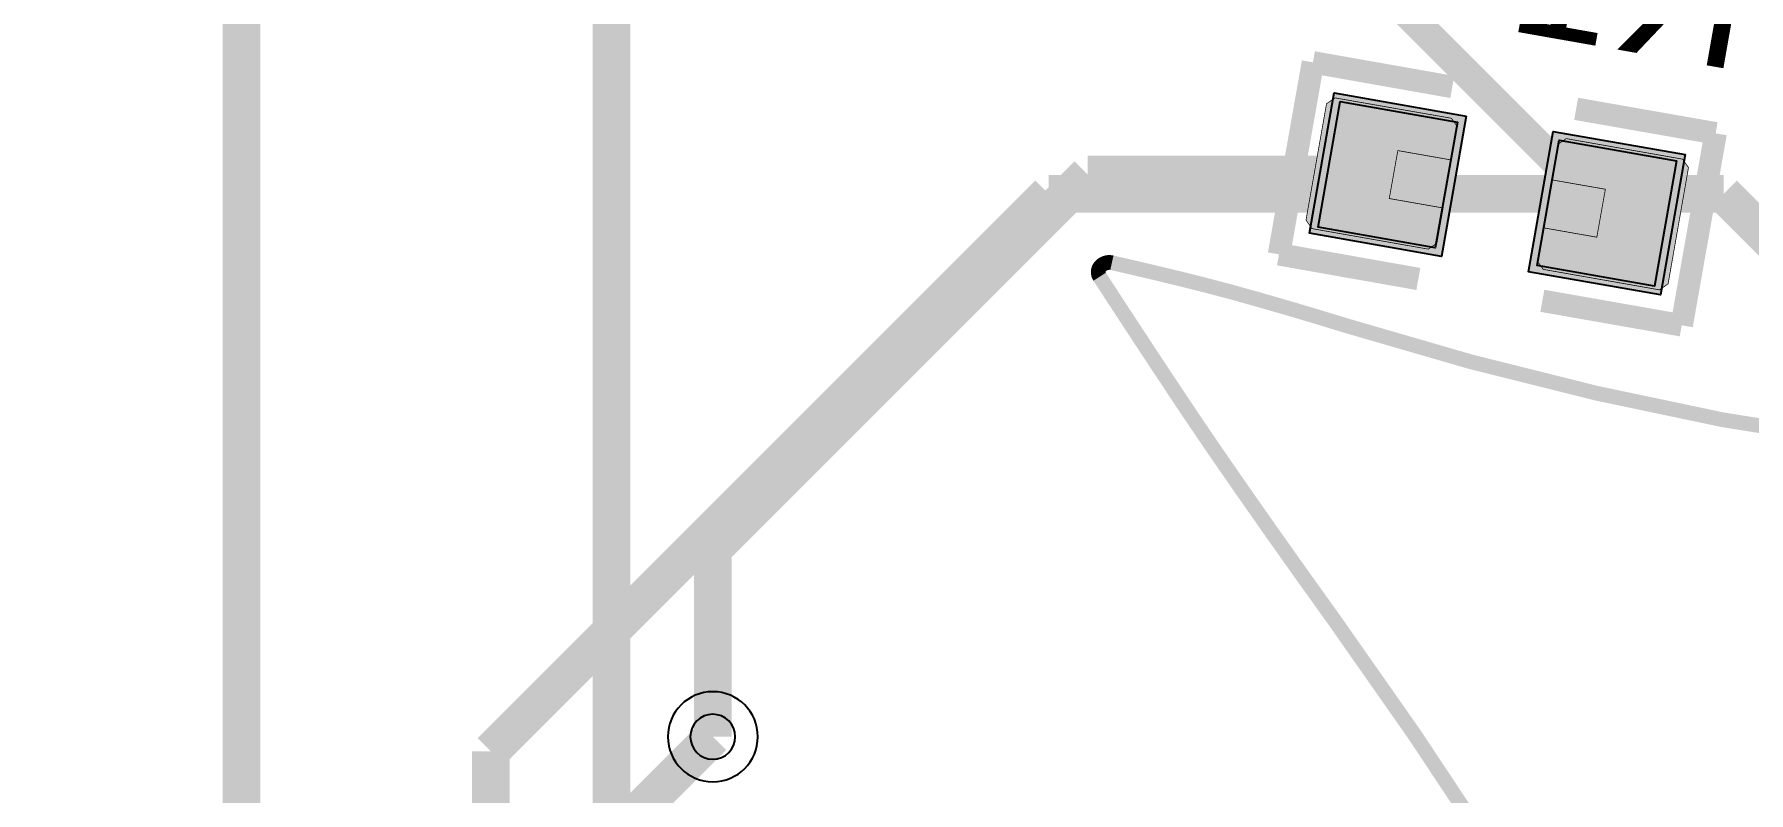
# Model space of a CAD drawing. Header units: millimetres. Extents: x -109 to -2, y -122 to 7.
# Drawn here: x -49.53 to -37.92, y -103.63 to -98.49 of the extents above; entities that cross this region are included whole.
import ezdxf
from ezdxf.enums import TextEntityAlignment as Align

# ---------------------------------------------------------------- set-up
doc = ezdxf.new("R2010")
doc.units = ezdxf.units.MM
doc.header["$MEASUREMENT"] = 0
for name, color, linetype, true_color in [('Board-Outline-Layer', 7, 'Continuous', 0xff00ff), ('Bottom-Layer', 7, 'Continuous', 0x0000ff), ('Bottom-Paste-Mask-Layer', 7, 'Continuous', 0x800000), ('Bottom-Silkscreen-Layer', 7, 'Continuous', 0x66cc33), ('Bottom-Solder-Mask-Layer', 7, 'Continuous', 0xaa00ff), ('Hole-Layer', 7, 'Continuous', 0x222222), ('Multi-Layer', 7, 'Continuous', 0xc0c0c0), ('Top-Layer', 7, 'Continuous', 0xff0000)]:
    doc.layers.add(name, color=color, linetype=linetype, true_color=true_color)
doc.styles.get("Standard").update_dxf_attribs({"font": 'arial.ttf'})

msp = doc.modelspace()

# ---------------------------------------------------------------- hatches: boundary and pattern name
at = {"layer": 'Bottom-Layer'}
for points in [[(-39.894, -99.082), (-40.044, -99.933), (-40.838, -99.793), (-40.688, -98.942)], [(-38.41, -99.344), (-38.56, -100.194), (-39.354, -100.054), (-39.204, -99.204)]]:
    msp.add_hatch(color=256, dxfattribs=at).paths.add_polyline_path(points)
at = {"layer": 'Bottom-Paste-Mask-Layer'}
for points in [[(-40.723, -98.918), (-39.935, -99.056), (-39.894, -99.114), (-39.934, -99.339), (-40.298, -99.275), (-40.356, -99.6), (-39.991, -99.664), (-40.033, -99.902), (-40.091, -99.943), (-40.879, -99.804), (-40.92, -99.746), (-40.781, -98.958)], [(-40.723, -98.918), (-39.935, -99.056), (-39.894, -99.114), (-39.934, -99.339), (-40.298, -99.275), (-40.356, -99.6), (-39.991, -99.664), (-40.033, -99.902), (-40.091, -99.943), (-40.879, -99.804), (-40.92, -99.746), (-40.781, -98.958)], [(-38.525, -100.219), (-39.313, -100.08), (-39.354, -100.022), (-39.314, -99.798), (-38.95, -99.862), (-38.892, -99.537), (-39.257, -99.473), (-39.215, -99.234), (-39.157, -99.194), (-38.369, -99.333), (-38.329, -99.39), (-38.467, -100.178)], [(-38.525, -100.219), (-39.313, -100.08), (-39.354, -100.022), (-39.314, -99.798), (-38.95, -99.862), (-38.892, -99.537), (-39.257, -99.473), (-39.215, -99.234), (-39.157, -99.194), (-38.369, -99.333), (-38.329, -99.39), (-38.467, -100.178)]]:
    msp.add_hatch(color=256, dxfattribs=at).paths.add_polyline_path(points)
at = {"layer": 'Bottom-Solder-Mask-Layer'}
for points in [[(-39.835, -99.041), (-40.003, -99.992), (-40.897, -99.834), (-40.729, -98.883)], [(-38.351, -99.302), (-38.519, -100.253), (-39.413, -100.096), (-39.245, -99.145)]]:
    msp.add_hatch(color=256, dxfattribs=at).paths.add_polyline_path(points)

# ---------------------------------------------------------------- linework, layer by layer
at = {"layer": 'Board-Outline-Layer', "const_width": 0.1}
msp.add_lwpolyline([(-44.922, -111.956), (-41.903, -110.07, 0.021), (-40.497, -108.892, 0.044), (-39.112, -107.385, 0.175), (-38.736, -106.209, 0.128), (-39.145, -104.844, 0.019), (-40.733, -102.45), (-40.733, -102.45, -0.004), (-41.364, -101.559, -0.007), (-41.882, -100.795, -0.002), (-42.318, -100.13), (-42.318, -100.13, -0.354), (-42.31, -100.057, -0.258), (-42.235, -100.035, -0.004), (-41.785, -100.141, -0.01), (-41.255, -100.281, -0.006), (-40.642, -100.463, 0.028), (-38.098, -101.099), (-38.098, -101.099, 0.044), (-35.844, -101.326, 0.053)], format="xyb", dxfattribs=at)
at = {"layer": 'Bottom-Layer'}
for points, const_width in [([(-38.882, -99.699), (-53.36, -85.221)], 0.2), ([(-48.131, -92.654), (-48.131, -106.332)], 0.254), ([(-45.625, -94.261), (-45.625, -105.286)], 0.254), ([(-42.398, -99.437), (-44.938, -101.977)], 0.254), ([(-40.366, -99.437), (-42.398, -99.437)], 0.254), ([(-44.938, -101.977), (-44.938, -103.247)], 0.254)]:
    msp.add_lwpolyline(points, dxfattribs=dict(at, const_width=const_width))
for points in [[(-39.894, -99.082), (-40.044, -99.933), (-40.838, -99.793), (-40.688, -98.942)], [(-38.41, -99.344), (-38.56, -100.194), (-39.354, -100.054), (-39.204, -99.204)]]:
    msp.add_lwpolyline(points, close=True, dxfattribs=at)
at = {"layer": 'Bottom-Paste-Mask-Layer', "const_width": 0.00508}
for points in [[(-40.723, -98.918), (-39.935, -99.056), (-39.894, -99.114), (-39.934, -99.339), (-40.298, -99.275), (-40.356, -99.6), (-39.991, -99.664), (-40.033, -99.902), (-40.091, -99.943), (-40.879, -99.804), (-40.92, -99.746), (-40.781, -98.958)], [(-40.723, -98.918), (-39.935, -99.056), (-39.894, -99.114), (-39.934, -99.339), (-40.298, -99.275), (-40.356, -99.6), (-39.991, -99.664), (-40.033, -99.902), (-40.091, -99.943), (-40.879, -99.804), (-40.92, -99.746), (-40.781, -98.958)], [(-38.525, -100.219), (-39.313, -100.08), (-39.354, -100.022), (-39.314, -99.798), (-38.95, -99.862), (-38.892, -99.537), (-39.257, -99.473), (-39.215, -99.234), (-39.157, -99.194), (-38.369, -99.333), (-38.329, -99.39), (-38.467, -100.178)], [(-38.525, -100.219), (-39.313, -100.08), (-39.354, -100.022), (-39.314, -99.798), (-38.95, -99.862), (-38.892, -99.537), (-39.257, -99.473), (-39.215, -99.234), (-39.157, -99.194), (-38.369, -99.333), (-38.329, -99.39), (-38.467, -100.178)]]:
    msp.add_lwpolyline(points, close=True, dxfattribs=at)
at = {"layer": 'Bottom-Silkscreen-Layer', "const_width": 0.152}
for points in [[(-41.103, -99.978), (-40.873, -98.677)], [(-41.103, -99.978), (-40.873, -98.677)], [(-40.873, -98.677), (-39.929, -98.844)], [(-40.873, -98.677), (-39.929, -98.844)], [(-38.145, -99.158), (-39.09, -98.992)], [(-38.145, -99.158), (-39.09, -98.992)], [(-38.375, -100.459), (-38.145, -99.158)], [(-38.375, -100.459), (-38.145, -99.158)], [(-40.159, -100.145), (-41.103, -99.978)], [(-40.159, -100.145), (-41.103, -99.978)], [(-39.319, -100.293), (-38.375, -100.459)], [(-39.319, -100.293), (-38.375, -100.459)]]:
    msp.add_lwpolyline(points, dxfattribs=at)
at = {"layer": 'Bottom-Solder-Mask-Layer'}
for points in [[(-39.835, -99.041), (-40.003, -99.992), (-40.897, -99.834), (-40.729, -98.883)], [(-38.351, -99.302), (-38.519, -100.253), (-39.413, -100.096), (-39.245, -99.145)]]:
    msp.add_lwpolyline(points, close=True, dxfattribs=at)
at = {"layer": 'Hole-Layer'}
msp.add_lwpolyline([(-45.091, -103.247, 1), (-44.786, -103.247, 1)], format="xyb", close=True, dxfattribs=at)
at = {"layer": 'Multi-Layer'}
msp.add_lwpolyline([(-45.243, -103.247, 1), (-44.633, -103.247, 1)], format="xyb", close=True, dxfattribs=at)
at = {"layer": 'Top-Layer', "const_width": 0.254}
for points in [[(-42.663, -99.568), (-46.442, -103.347)], [(-38.091, -99.568), (-42.663, -99.568)], [(-37.583, -100.076), (-38.091, -99.568)], [(-44.938, -103.247), (-45.7, -104.009)], [(-46.442, -103.347), (-46.442, -104.363)]]:
    msp.add_lwpolyline(points, dxfattribs=at)

# ---------------------------------------------------------------- texts
at = {"layer": 'Bottom-Silkscreen-Layer', "text_generation_flag": 2, "width": 1.1}
msp.add_text('R14', height=0.8001, rotation=-10, dxfattribs=at).set_placement((-38.035, -98.971), align=Align.BOTTOM_LEFT)

doc.saveas('drawing.dxf')
